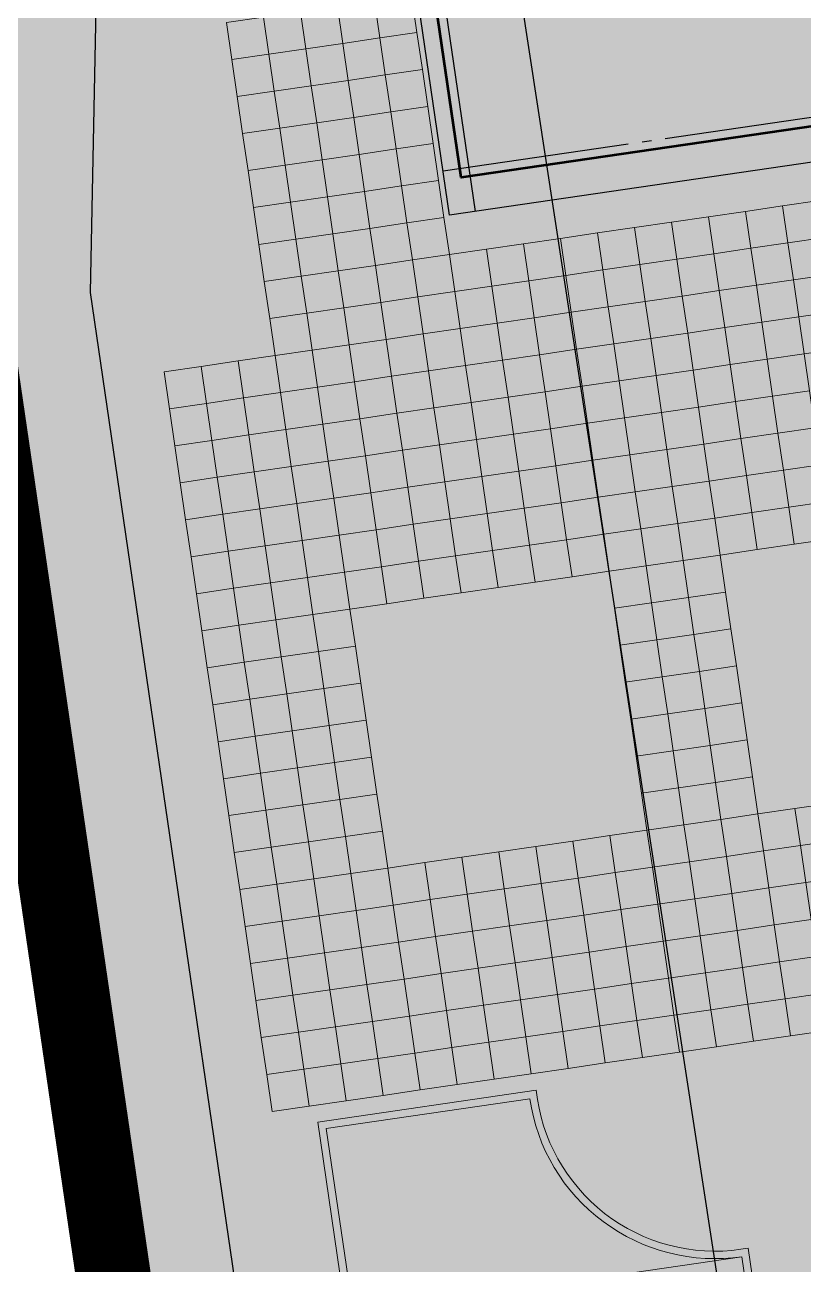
# Model space of a CAD drawing. Header units: metres. Extents: x 2 to 659295185, y -28 to 1124222152.
# Drawn here: x 658552.33 to 658573.16, y 1124480.39 to 1124513.57 of the extents above; entities that cross this region are included whole.
import ezdxf

# ---------------------------------------------------------------- set-up
doc = ezdxf.new("R2010")
doc.units = ezdxf.units.M
doc.header["$MEASUREMENT"] = 0
doc.linetypes.add('ACAD_ISO10W100', pattern=[18.5, 12, -3, 0.5, -3])
doc.linetypes.add('GOST2.303 5', pattern=[24, 20, -1.5, 1, -1.5])
for name, color, linetype, lineweight in [("a''brocal", 220, 'CONTINUOUS', 15), ('area verde', 76, 'CONTINUOUS', 13), ('ESCUELA', 7, 'CONTINUOUS', 15), ('estaciomamiento', 8, 'CONTINUOUS', 15), ('MANZANA URBA', 30, 'ACAD_ISO10W100', 80)]:
    doc.layers.add(name, color=color, linetype=linetype, lineweight=lineweight)
doc.layers.add('AREA ACERA', color=7, linetype='CONTINUOUS', lineweight=15, true_color=0xfbe193)
doc.layers.add('parcela escuela', color=7, linetype='CONTINUOUS', lineweight=9, true_color=0xfffbf0)
doc.layers.add('MANZANA', color=30, linetype='CONTINUOUS')
doc.linetypes.add('FENCELINE2', pattern='A,0.25,-0.1,[132,ltypeshp.shx,S=0.1,R=0,X=-0.1,Y=0],-0.1,1', length=1.45)

# ---------------------------------------------------------------- blocks, each defined once
blk = doc.blocks.new('Escuela')
at = {"layer": 'ESCUELA', "linetype": 'Continuous', "lineweight": 0}
blk.add_hatch(color=252, dxfattribs=at).paths.add_polyline_path([(259679, 202065), (259679, 211065), (256079, 211065), (256079, 213365), (219579, 213366), (219578, 191506), (230758, 191506), (230759, 194866), (256079, 194865), (256079, 202065)])
at = {"layer": 'ESCUELA', "color": 1, "lineweight": 25}
blk.add_line((219829, 214316), (219828, 189033), dxfattribs=at)
at = {"layer": 'ESCUELA', "color": 5, "lineweight": 30, "ltscale": 100}
blk.add_lwpolyline([(256529, 211515), (256529, 214315), (219129, 214316), (219128, 191506), (230758, 191506), (230759, 193916), (256529, 193915), (256529, 201615), (260129, 201615), (260129, 211515), (256529, 211515)], close=True, dxfattribs=at)
at = {"layer": 'ESCUELA', "color": 7, "lineweight": 70, "ltscale": 0.033333}
blk.add_lwpolyline([(259679, 202065), (259679, 211065), (256079, 211065), (256079, 213365), (219579, 213366), (219578, 191506), (230758, 191506), (230759, 194866), (256079, 194865), (256079, 202065), (259679, 202065)], close=True, dxfattribs=at)
at = {"layer": 'ESCUELA', "color": 1, "linetype": 'GOST2.303 5', "lineweight": 25, "ltscale": 250}
blk.add_lwpolyline([(219129, 213116), (256529, 213115), (259429, 213115), (262533, 213115)], dxfattribs=at)
blk = doc.blocks.new('ESTACIONAMIENTO')
at = {"layer": "a''brocal", "linetype": 'Continuous', "ltscale": 0.4, "flags": 128}
for points in [[(1887.099, 111.518), (1887.099, 104.818, -0.414214), (1884.299, 102.018), (1884.299, 102.018)], [(1887.299, 111.318), (1887.299, 104.818, -0.414214), (1884.299, 101.818), (1884.299, 101.818)]]:
    blk.add_lwpolyline(points, format="xyb", dxfattribs=at)
for points in [[(1893.003, 111.516), (1887.099, 111.517)], [(1892.799, 111.316), (1892.799, 111.316), (1887.299, 111.317)], [(1884.098, 96.118), (1897.999, 96.116), (1897.999, 106.516)], [(1897.799, 106.516), (1897.999, 106.516)], [(1884.098, 96.318), (1897.799, 96.316), (1897.799, 106.316)]]:
    blk.add_lwpolyline(points, dxfattribs=at)
at = {"layer": "a''brocal", "linetype": 'Continuous', "ltscale": 0.4}
for radius, start in [(4.8, 177.6117), (5, 179.9991)]:
    blk.add_arc((1897.799, 111.316), radius, start, 269.9991, dxfattribs=at)
at = {"layer": 'estaciomamiento', "ltscale": 0.2, "flags": 128}
for points in [[(1897.799, 106.316), (1897.799, 106.316), (1892.799, 106.316)], [(1897.799, 103.816), (1897.799, 103.816), (1892.799, 103.816)], [(1897.799, 101.316), (1897.799, 101.316), (1892.799, 101.316)], [(1897.799, 98.816), (1897.799, 98.816), (1892.799, 98.816)]]:
    blk.add_lwpolyline(points, dxfattribs=at)

msp = doc.modelspace()

# ---------------------------------------------------------------- hatches: boundary and pattern name
at = {"layer": 'AREA ACERA'}
h = msp.add_hatch(color=256, dxfattribs=at)
h.dxf.hatch_style = 1
edge = h.paths.add_edge_path()
edge.add_line((658559.65, 1124455.9139), (658562.3168, 1124437.674))
edge.add_line((658562.3168, 1124437.674), (658561.1295, 1124437.5004))
edge.add_line((658561.1295, 1124437.5004), (658561.5635, 1124434.532))
edge.add_line((658561.5635, 1124434.532), (658562.7507, 1124434.7055))
edge.add_line((658562.7507, 1124434.7055), (658567.8576, 1124399.7773))
edge.add_line((658567.8576, 1124399.7773), (658569.6385, 1124400.0377))
edge.add_line((658569.6385, 1124400.0377), (658561.3585, 1124456.6712))
edge.add_line((658561.3585, 1124456.6712), (658561.1606, 1124456.6423))
edge.add_arc((658561.5656, 1124453.8717), 2.8, 98.31808, 133.16799)
edge = h.paths.add_edge_path()
edge.add_line((658557.9101, 1124467.8139), (658558.651, 1124462.7458))
edge.add_arc((658559.9019, 1124465.2508), 2.8, 243.46515, 278.31808)
edge.add_line((658560.307, 1124462.4803), (658560.5049, 1124462.5092))
edge.add_line((658560.5049, 1124462.5092), (658559.6181, 1124468.5712))
edge.add_line((658559.6181, 1124468.5712), (658559.4197, 1124468.5422))
edge.add_arc((658559.826, 1124465.7715), 2.8004, 98.34305, 133.16976)
edge = h.paths.add_edge_path()
edge.add_line((658536.3313, 1124607.3073), (658551.1174, 1124609.4691))
edge.add_line((658551.1174, 1124609.4691), (658551.203, 1124609.0798))
edge.add_arc((658547.7786, 1124608.3269), 3.5062, -10.87165, 12.40028, ccw=False)
edge.add_line((658551.2219, 1124607.6656), (658539.532, 1124605.9564))
edge.add_line((658539.532, 1124605.9564), (658546.1885, 1124560.4282))
edge.add_line((658546.1885, 1124560.4282), (658549.3183, 1124552.8171))
edge.add_line((658549.3183, 1124552.8171), (658584.7438, 1124557.9966))
edge.add_line((658584.7438, 1124557.9966), (658587.0585, 1124542.1649))
edge.add_line((658587.0585, 1124542.1649), (658552.4266, 1124537.102))
edge.add_line((658552.4266, 1124537.102), (658554.4268, 1124523.4197))
edge.add_line((658554.4268, 1124523.4197), (658554.0868, 1124506.4069))
edge.add_line((658554.0868, 1124506.4069), (658558.765, 1124474.4093))
edge.add_line((658558.765, 1124474.4093), (658558.5671, 1124474.3804))
edge.add_arc((658558.162, 1124477.1509), 2.8, 243.46526, 278.31808, ccw=False)
edge.add_line((658556.9112, 1124474.6459), (658553.7523, 1124496.2513))
edge.add_line((658553.7523, 1124496.2513), (658552.5651, 1124496.0777))
edge.add_line((658552.5651, 1124496.0777), (658552.3047, 1124497.8587))
edge.add_line((658552.3047, 1124497.8587), (658553.492, 1124498.0323))
edge.add_line((658553.492, 1124498.0323), (658551.2283, 1124513.515))
edge.add_line((658551.2283, 1124513.515), (658551.4225, 1124523.2314))
edge.add_line((658551.4225, 1124523.2314), (658547.6608, 1124548.9598))
edge.add_line((658547.6608, 1124548.9598), (658545.1553, 1124555.0526))
edge.add_line((658545.1553, 1124555.0526), (658540.7595, 1124585.1184))
edge.add_line((658540.7595, 1124585.1184), (658539.5721, 1124584.9448))
edge.add_line((658539.5721, 1124584.9448), (658539.1381, 1124587.9133))
edge.add_line((658539.1381, 1124587.9133), (658540.3255, 1124588.0869))
edge.add_line((658540.3255, 1124588.0869), (658537.7502, 1124605.6957))
edge.add_line((658537.7502, 1124605.6957), (658536.5636, 1124605.5221))
edge.add_line((658536.5636, 1124605.5221), (658536.3607, 1124606.9097))
edge.add_arc((658539.1312, 1124607.3148), 2.8, 180.15361, 188.31804, ccw=False)
h.paths.add_polyline_path([(658552.8156, 1124547.2647), (658553.3942, 1124543.3067), (658557.3521, 1124543.8854), (658556.7735, 1124547.8433)], flags=16)
h.paths.add_polyline_path([(658560.7314, 1124548.422), (658561.3101, 1124544.4641), (658565.268, 1124545.0428), (658564.6893, 1124549.0007)], flags=16)
h.paths.add_polyline_path([(658568.6472, 1124549.5794), (658569.2259, 1124545.6214), (658573.1838, 1124546.2001), (658572.6052, 1124550.158)], flags=16)
h.paths.add_polyline_path([(658576.5631, 1124550.7367), (658577.1417, 1124546.7788), (658581.0997, 1124547.3575), (658580.521, 1124551.3154)], flags=16)
at = {"layer": 'area verde'}
h = msp.add_hatch(color=256, dxfattribs=at)
h.dxf.hatch_style = 1
h.paths.add_polyline_path([(658552.3047, 1124497.8587), (658553.492, 1124498.0323), (658551.2283, 1124513.515), (658551.0824, 1124506.2184)])
edge = h.paths.add_edge_path()
edge.add_line((658552.5651, 1124496.0778), (658553.7523, 1124496.2513))
edge.add_line((658553.7523, 1124496.2513), (658556.9112, 1124474.6459))
edge.add_arc((658558.162, 1124477.1509), 2.8, 188.31808, 243.46526, ccw=False)
edge.add_line((658555.3915, 1124476.7459), (658552.5651, 1124496.0778))
h.paths.add_polyline_path([(658539.5721, 1124584.9448), (658540.7595, 1124585.1184), (658545.1553, 1124555.0527), (658543.2735, 1124559.6289)])
h.paths.add_polyline_path([(658536.5636, 1124605.5221), (658539.1381, 1124587.9133), (658540.3255, 1124588.0869), (658537.751, 1124605.6958)])
edge = h.paths.add_edge_path()
edge.add_line((658557.9101, 1124467.8139), (658558.6512, 1124462.7457))
edge.add_arc((658559.9019, 1124465.2508), 2.8, 188.31808, 243.46819, ccw=False)
edge.add_line((658557.1314, 1124464.8457), (658557.0552, 1124465.3667))
edge.add_arc((658559.8258, 1124465.7718), 2.8, 133.17095, 188.31808, ccw=False)
edge = h.paths.add_edge_path()
edge.add_line((658559.6499, 1124455.9138), (658562.3168, 1124437.674))
edge.add_line((658562.3168, 1124437.674), (658561.1295, 1124437.5004))
edge.add_line((658561.1295, 1124437.5004), (658558.7951, 1124453.4666))
edge.add_arc((658561.5656, 1124453.8717), 2.8, 133.17103, 188.31808, ccw=False)
h.paths.add_polyline_path([(658562.7507, 1124434.7055), (658567.8574, 1124399.7773), (658566.6702, 1124399.6037), (658561.5635, 1124434.532)])
at = {"layer": 'parcela escuela'}
msp.add_hatch(color=256, dxfattribs=at).paths.add_polyline_path([(658552.4267, 1124537.1015), (658587.0585, 1124542.1649), (658585.9011, 1124550.0807), (658620.5431, 1124555.1456), (658609.4592, 1124472.7001), (658560.0707, 1124465.4792), (658554.0868, 1124506.4069), (658554.4268, 1124523.4197)])

# ---------------------------------------------------------------- linework, layer by layer
at = {"layer": "a''brocal", "elevation": 433.2399, "flags": 128}
for points in [[(658551.4298, 1124608.9108), (658551.4009, 1124609.1087, 0.4142133), (658547.9984, 1124611.6431), (658538.6972, 1124610.2833, 0.4142136), (658536.1628, 1124606.8808), (658536.1628, 1124606.8808), (658536.1628, 1124606.8808), (658536.1628, 1124606.8808), (658536.1628, 1124606.8808), (658536.1628, 1124606.8808), (658543.0791, 1124559.5756), (658547.4671, 1124548.905), (658551.2222, 1124523.2188), (658550.8821, 1124506.2059), (658555.1936, 1124476.7169, 0.4142136), (658558.5961, 1124474.1825), (658558.794, 1124474.2114)], [(658551.2319, 1124608.8818), (658551.203, 1124609.0798, 0.4142133), (658548.0274, 1124611.4453), (658538.7262, 1124610.0854, 0.4142136), (658536.3607, 1124606.9097), (658543.2735, 1124559.6289), (658547.6614, 1124548.9583), (658551.4225, 1124523.2314), (658551.0824, 1124506.2184), (658555.3915, 1124476.7459, 0.4142136), (658558.5671, 1124474.3804), (658558.765, 1124474.4093)]]:
    msp.add_lwpolyline(points, format="xyb", dxfattribs=at)
at = {"layer": 'ESCUELA', "color": 1, "linetype": 'FENCELINE2', "lineweight": 30, "ltscale": 1.8, "elevation": 433.2399}
msp.add_lwpolyline([(658552.4267, 1124537.1015), (658587.0585, 1124542.1649), (658585.9011, 1124550.0807), (658620.5431, 1124555.1456), (658609.4592, 1124472.7001), (658560.0707, 1124465.4792), (658554.0868, 1124506.4069), (658554.4268, 1124523.4197), (658552.4267, 1124537.1015)], dxfattribs=at)
at = {"layer": 'ESCUELA', "color": 248, "linetype": 'Continuous', "ltscale": 0.4, "elevation": 433.2399, "flags": 128}
for points in [[(658562.8144, 1124513.358), (658562.67, 1124514.3475), (658561.6804, 1124514.203), (658561.8249, 1124513.2135)], [(658560.8354, 1124513.069), (658560.6909, 1124514.0586), (658559.7014, 1124513.9141), (658559.8459, 1124512.9246)], [(658561.8249, 1124513.2135), (658561.6804, 1124514.203), (658560.6909, 1124514.0586), (658560.8354, 1124513.069)], [(658558.8564, 1124512.7801), (658558.7119, 1124513.7696), (658557.7224, 1124513.6251), (658557.8669, 1124512.6356)], [(658559.8459, 1124512.9246), (658559.7014, 1124513.9141), (658558.7119, 1124513.7696), (658558.8564, 1124512.7801)], [(658562.9589, 1124512.3685), (658562.8144, 1124513.358), (658561.8249, 1124513.2135), (658561.9694, 1124512.224)], [(658560.9799, 1124512.0795), (658560.8354, 1124513.069), (658559.8459, 1124512.9246), (658559.9904, 1124511.9351)], [(658561.9694, 1124512.224), (658561.8249, 1124513.2135), (658560.8354, 1124513.069), (658560.9799, 1124512.0795)], [(658559.0009, 1124511.7906), (658558.8564, 1124512.7801), (658557.8669, 1124512.6356), (658558.0114, 1124511.6461)], [(658559.9904, 1124511.9351), (658559.8459, 1124512.9246), (658558.8564, 1124512.7801), (658559.0009, 1124511.7906)], [(658563.1034, 1124511.379), (658562.9589, 1124512.3685), (658561.9694, 1124512.224), (658562.1139, 1124511.2345)], [(658561.1244, 1124511.09), (658560.9799, 1124512.0795), (658559.9904, 1124511.9351), (658560.1349, 1124510.9455)], [(658562.1139, 1124511.2345), (658561.9694, 1124512.224), (658560.9799, 1124512.0795), (658561.1244, 1124511.09)], [(658559.1454, 1124510.8011), (658559.0009, 1124511.7906), (658558.0114, 1124511.6461), (658558.1559, 1124510.6566)], [(658560.1349, 1124510.9455), (658559.9904, 1124511.9351), (658559.0009, 1124511.7906), (658559.1454, 1124510.8011)], [(658563.2479, 1124510.3895), (658563.1034, 1124511.379), (658562.1139, 1124511.2345), (658562.2584, 1124510.245)], [(658561.2689, 1124510.1005), (658561.1244, 1124511.09), (658560.1349, 1124510.9455), (658560.2794, 1124509.956)], [(658562.2584, 1124510.245), (658562.1139, 1124511.2345), (658561.1244, 1124511.09), (658561.2689, 1124510.1005)], [(658559.2899, 1124509.8116), (658559.1454, 1124510.8011), (658558.1559, 1124510.6566), (658558.3004, 1124509.6671)], [(658560.2794, 1124509.956), (658560.1349, 1124510.9455), (658559.1454, 1124510.8011), (658559.2899, 1124509.8116)], [(658563.3924, 1124509.4), (658563.2479, 1124510.3895), (658562.2584, 1124510.245), (658562.4029, 1124509.2555)], [(658561.4134, 1124509.111), (658561.2689, 1124510.1005), (658560.2794, 1124509.956), (658560.4239, 1124508.9665)], [(658562.4029, 1124509.2555), (658562.2584, 1124510.245), (658561.2689, 1124510.1005), (658561.4134, 1124509.111)], [(658559.4344, 1124508.822), (658559.2899, 1124509.8116), (658558.3004, 1124509.6671), (658558.4448, 1124508.6776)], [(658560.4239, 1124508.9665), (658560.2794, 1124509.956), (658559.2899, 1124509.8116), (658559.4344, 1124508.822)], [(658563.5369, 1124508.4105), (658563.3924, 1124509.4), (658562.4029, 1124509.2555), (658562.5474, 1124508.266)], [(658561.5579, 1124508.1215), (658561.4134, 1124509.111), (658560.4239, 1124508.9665), (658560.5683, 1124507.977)], [(658562.5474, 1124508.266), (658562.4029, 1124509.2555), (658561.4134, 1124509.111), (658561.5579, 1124508.1215)], [(658559.5788, 1124507.8325), (658559.4344, 1124508.822), (658558.4448, 1124508.6776), (658558.5893, 1124507.6881)], [(658560.5683, 1124507.977), (658560.4239, 1124508.9665), (658559.4344, 1124508.822), (658559.5788, 1124507.8325)], [(658572.7314, 1124507.7318), (658572.5869, 1124508.7213), (658571.5974, 1124508.5769), (658571.7419, 1124507.5873)], [(658573.7209, 1124507.8763), (658573.5764, 1124508.8658), (658572.5869, 1124508.7213), (658572.7314, 1124507.7318)], [(658563.6814, 1124507.421), (658563.5369, 1124508.4105), (658562.5474, 1124508.266), (658562.6918, 1124507.2765)], [(658570.7524, 1124507.4429), (658570.6079, 1124508.4324), (658569.6184, 1124508.2879), (658569.7629, 1124507.2984)], [(658571.7419, 1124507.5873), (658571.5974, 1124508.5769), (658570.6079, 1124508.4324), (658570.7524, 1124507.4429)], [(658561.7023, 1124507.132), (658561.5579, 1124508.1215), (658560.5683, 1124507.977), (658560.7128, 1124506.9875)], [(658562.6918, 1124507.2765), (658562.5474, 1124508.266), (658561.5579, 1124508.1215), (658561.7023, 1124507.132)], [(658568.7734, 1124507.1539), (658568.6289, 1124508.1434), (658567.6394, 1124507.9989), (658567.7839, 1124507.0094)], [(658569.7629, 1124507.2984), (658569.6184, 1124508.2879), (658568.6289, 1124508.1434), (658568.7734, 1124507.1539)], [(658559.7233, 1124506.843), (658559.5788, 1124507.8325), (658558.5893, 1124507.6881), (658558.7338, 1124506.6985)], [(658560.7128, 1124506.9875), (658560.5683, 1124507.977), (658559.5788, 1124507.8325), (658559.7233, 1124506.843)], [(658565.8049, 1124506.7204), (658565.6604, 1124507.7099), (658564.6709, 1124507.5655), (658564.8153, 1124506.576)], [(658566.7944, 1124506.8649), (658566.6499, 1124507.8544), (658565.6604, 1124507.7099), (658565.8049, 1124506.7204)], [(658567.7839, 1124507.0094), (658567.6394, 1124507.9989), (658566.6499, 1124507.8544), (658566.7944, 1124506.8649)], [(658572.8756, 1124506.744), (658572.7312, 1124507.7335), (658571.7417, 1124507.589), (658571.8861, 1124506.5995)], [(658573.8652, 1124506.8885), (658573.7207, 1124507.878), (658572.7312, 1124507.7335), (658572.8756, 1124506.744)], [(658563.8258, 1124506.4315), (658563.6814, 1124507.421), (658562.6918, 1124507.2765), (658562.8363, 1124506.287)], [(658564.8153, 1124506.576), (658564.6709, 1124507.5655), (658563.6814, 1124507.421), (658563.8258, 1124506.4315)], [(658570.8966, 1124506.455), (658570.7521, 1124507.4445), (658569.7626, 1124507.3), (658569.9071, 1124506.3105)], [(658571.8861, 1124506.5995), (658571.7417, 1124507.589), (658570.7521, 1124507.4445), (658570.8966, 1124506.455)], [(658561.8468, 1124506.1425), (658561.7023, 1124507.132), (658560.7128, 1124506.9875), (658560.8573, 1124505.998)], [(658562.8363, 1124506.287), (658562.6918, 1124507.2765), (658561.7023, 1124507.132), (658561.8468, 1124506.1425)], [(658568.9176, 1124506.166), (658568.7731, 1124507.1555), (658567.7836, 1124507.0111), (658567.9281, 1124506.0215)], [(658569.9071, 1124506.3105), (658569.7626, 1124507.3), (658568.7731, 1124507.1555), (658568.9176, 1124506.166)], [(658559.8678, 1124505.8535), (658559.7233, 1124506.843), (658558.7338, 1124506.6985), (658558.8783, 1124505.709)], [(658560.8573, 1124505.998), (658560.7128, 1124506.9875), (658559.7233, 1124506.843), (658559.8678, 1124505.8535)], [(658565.9493, 1124505.7309), (658565.8049, 1124506.7204), (658564.8153, 1124506.576), (658564.9598, 1124505.5864)], [(658566.9388, 1124505.8754), (658566.7944, 1124506.8649), (658565.8049, 1124506.7204), (658565.9493, 1124505.7309)], [(658567.9284, 1124506.0199), (658567.7839, 1124507.0094), (658566.7944, 1124506.8649), (658566.9388, 1124505.8754)], [(658573.0201, 1124505.7545), (658572.8756, 1124506.744), (658571.8861, 1124506.5995), (658572.0306, 1124505.61)], [(658574.0096, 1124505.899), (658573.8652, 1124506.8885), (658572.8756, 1124506.744), (658573.0201, 1124505.7545)], [(658563.9703, 1124505.442), (658563.8258, 1124506.4315), (658562.8363, 1124506.287), (658562.9808, 1124505.2975)], [(658564.9598, 1124505.5864), (658564.8153, 1124506.576), (658563.8258, 1124506.4315), (658563.9703, 1124505.442)], [(658571.0411, 1124505.4655), (658570.8966, 1124506.455), (658569.9071, 1124506.3105), (658570.0516, 1124505.321)], [(658572.0306, 1124505.61), (658571.8861, 1124506.5995), (658570.8966, 1124506.455), (658571.0411, 1124505.4655)], [(658561.9913, 1124505.153), (658561.8468, 1124506.1425), (658560.8573, 1124505.998), (658561.0018, 1124505.0085)], [(658562.9808, 1124505.2975), (658562.8363, 1124506.287), (658561.8468, 1124506.1425), (658561.9913, 1124505.153)], [(658569.0621, 1124505.1765), (658568.9176, 1124506.166), (658567.9281, 1124506.0215), (658568.0726, 1124505.032)], [(658570.0516, 1124505.321), (658569.9071, 1124506.3105), (658568.9176, 1124506.166), (658569.0621, 1124505.1765)], [(658560.0123, 1124504.864), (658559.8678, 1124505.8535), (658558.8783, 1124505.709), (658559.0228, 1124504.7195)], [(658561.0018, 1124505.0085), (658560.8573, 1124505.998), (658559.8678, 1124505.8535), (658560.0123, 1124504.864)], [(658566.0938, 1124504.7414), (658565.9493, 1124505.7309), (658564.9598, 1124505.5864), (658565.1043, 1124504.5969)], [(658567.0833, 1124504.8859), (658566.9388, 1124505.8754), (658565.9493, 1124505.7309), (658566.0938, 1124504.7414)], [(658568.0728, 1124505.0304), (658567.9284, 1124506.0199), (658566.9388, 1124505.8754), (658567.0833, 1124504.8859)], [(658573.1646, 1124504.765), (658573.0201, 1124505.7545), (658572.0306, 1124505.61), (658572.1751, 1124504.6205)], [(658574.1541, 1124504.9094), (658574.0096, 1124505.899), (658573.0201, 1124505.7545), (658573.1646, 1124504.765)], [(658564.1148, 1124504.4525), (658563.9703, 1124505.442), (658562.9808, 1124505.2975), (658563.1253, 1124504.308)], [(658565.1043, 1124504.5969), (658564.9598, 1124505.5864), (658563.9703, 1124505.442), (658564.1148, 1124504.4525)], [(658571.1856, 1124504.476), (658571.0411, 1124505.4655), (658570.0516, 1124505.321), (658570.1961, 1124504.3315)], [(658572.1751, 1124504.6205), (658572.0306, 1124505.61), (658571.0411, 1124505.4655), (658571.1856, 1124504.476)], [(658562.1358, 1124504.1635), (658561.9913, 1124505.153), (658561.0018, 1124505.0085), (658561.1463, 1124504.019)], [(658563.1253, 1124504.308), (658562.9808, 1124505.2975), (658561.9913, 1124505.153), (658562.1358, 1124504.1635)], [(658569.2066, 1124504.187), (658569.0621, 1124505.1765), (658568.0726, 1124505.032), (658568.2171, 1124504.0425)], [(658570.1961, 1124504.3315), (658570.0516, 1124505.321), (658569.0621, 1124505.1765), (658569.2066, 1124504.187)], [(658559.1673, 1124503.73), (658559.0228, 1124504.7195), (658558.0333, 1124504.575), (658558.1778, 1124503.5855)], [(658560.1568, 1124503.8745), (658560.0123, 1124504.864), (658559.0228, 1124504.7195), (658559.1673, 1124503.73)], [(658561.1463, 1124504.019), (658561.0018, 1124505.0085), (658560.0123, 1124504.864), (658560.1568, 1124503.8745)], [(658566.2383, 1124503.7519), (658566.0938, 1124504.7414), (658565.1043, 1124504.5969), (658565.2488, 1124503.6074)], [(658567.2278, 1124503.8964), (658567.0833, 1124504.8859), (658566.0938, 1124504.7414), (658566.2383, 1124503.7519)], [(658568.2173, 1124504.0409), (658568.0728, 1124505.0304), (658567.0833, 1124504.8859), (658567.2278, 1124503.8964)], [(658573.3091, 1124503.7755), (658573.1646, 1124504.765), (658572.1751, 1124504.6205), (658572.3196, 1124503.631)], [(658557.1883, 1124503.4411), (658557.0438, 1124504.4306), (658556.0543, 1124504.2861), (658556.1988, 1124503.2966)], [(658558.1778, 1124503.5855), (658558.0333, 1124504.575), (658557.0438, 1124504.4306), (658557.1883, 1124503.4411)], [(658564.2593, 1124503.4629), (658564.1148, 1124504.4525), (658563.1253, 1124504.308), (658563.2698, 1124503.3185)], [(658565.2488, 1124503.6074), (658565.1043, 1124504.5969), (658564.1148, 1124504.4525), (658564.2593, 1124503.4629)], [(658571.3301, 1124503.4865), (658571.1856, 1124504.476), (658570.1961, 1124504.3315), (658570.3406, 1124503.342)], [(658572.3196, 1124503.631), (658572.1751, 1124504.6205), (658571.1856, 1124504.476), (658571.3301, 1124503.4865)], [(658562.2803, 1124503.174), (658562.1358, 1124504.1635), (658561.1463, 1124504.019), (658561.2908, 1124503.0295)], [(658563.2698, 1124503.3185), (658563.1253, 1124504.308), (658562.1358, 1124504.1635), (658562.2803, 1124503.174)], [(658569.3511, 1124503.1975), (658569.2066, 1124504.187), (658568.2171, 1124504.0425), (658568.3616, 1124503.053)], [(658570.3406, 1124503.342), (658570.1961, 1124504.3315), (658569.2066, 1124504.187), (658569.3511, 1124503.1975)], [(658559.3118, 1124502.7405), (658559.1673, 1124503.73), (658558.1778, 1124503.5855), (658558.3223, 1124502.596)], [(658560.3013, 1124502.885), (658560.1568, 1124503.8745), (658559.1673, 1124503.73), (658559.3118, 1124502.7405)], [(658561.2908, 1124503.0295), (658561.1463, 1124504.019), (658560.1568, 1124503.8745), (658560.3013, 1124502.885)], [(658566.3828, 1124502.7624), (658566.2383, 1124503.7519), (658565.2488, 1124503.6074), (658565.3933, 1124502.6179)], [(658567.3723, 1124502.9069), (658567.2278, 1124503.8964), (658566.2383, 1124503.7519), (658566.3828, 1124502.7624)], [(658568.3618, 1124503.0514), (658568.2173, 1124504.0409), (658567.2278, 1124503.8964), (658567.3723, 1124502.9069)], [(658573.4536, 1124502.7859), (658573.3091, 1124503.7755), (658572.3196, 1124503.631), (658572.4641, 1124502.6415)], [(658557.3327, 1124502.4515), (658557.1883, 1124503.4411), (658556.1988, 1124503.2966), (658556.3432, 1124502.3071)], [(658558.3223, 1124502.596), (658558.1778, 1124503.5855), (658557.1883, 1124503.4411), (658557.3327, 1124502.4515)], [(658564.4038, 1124502.4734), (658564.2593, 1124503.4629), (658563.2698, 1124503.3185), (658563.4143, 1124502.329)], [(658565.3933, 1124502.6179), (658565.2488, 1124503.6074), (658564.2593, 1124503.4629), (658564.4038, 1124502.4734)], [(658571.4746, 1124502.497), (658571.3301, 1124503.4865), (658570.3406, 1124503.342), (658570.4851, 1124502.3525)], [(658572.4641, 1124502.6415), (658572.3196, 1124503.631), (658571.3301, 1124503.4865), (658571.4746, 1124502.497)], [(658562.4248, 1124502.1845), (658562.2803, 1124503.174), (658561.2908, 1124503.0295), (658561.4353, 1124502.04)], [(658563.4143, 1124502.329), (658563.2698, 1124503.3185), (658562.2803, 1124503.174), (658562.4248, 1124502.1845)], [(658569.4956, 1124502.208), (658569.3511, 1124503.1975), (658568.3616, 1124503.053), (658568.5061, 1124502.0635)], [(658570.4851, 1124502.3525), (658570.3406, 1124503.342), (658569.3511, 1124503.1975), (658569.4956, 1124502.208)], [(658559.4562, 1124501.751), (658559.3118, 1124502.7405), (658558.3223, 1124502.596), (658558.4667, 1124501.6065)], [(658560.4458, 1124501.8955), (658560.3013, 1124502.885), (658559.3118, 1124502.7405), (658559.4562, 1124501.751)], [(658561.4353, 1124502.04), (658561.2908, 1124503.0295), (658560.3013, 1124502.885), (658560.4458, 1124501.8955)], [(658566.5273, 1124501.7729), (658566.3828, 1124502.7624), (658565.3933, 1124502.6179), (658565.5378, 1124501.6284)], [(658567.5168, 1124501.9174), (658567.3723, 1124502.9069), (658566.3828, 1124502.7624), (658566.5273, 1124501.7729)], [(658568.5063, 1124502.0619), (658568.3618, 1124503.0514), (658567.3723, 1124502.9069), (658567.5168, 1124501.9174)], [(658573.5981, 1124501.7964), (658573.4536, 1124502.7859), (658572.4641, 1124502.6415), (658572.6086, 1124501.652)], [(658557.4772, 1124501.462), (658557.3327, 1124502.4515), (658556.3432, 1124502.3071), (658556.4877, 1124501.3176)], [(658558.4667, 1124501.6065), (658558.3223, 1124502.596), (658557.3327, 1124502.4515), (658557.4772, 1124501.462)], [(658564.5483, 1124501.4839), (658564.4038, 1124502.4734), (658563.4143, 1124502.329), (658563.5588, 1124501.3394)], [(658565.5378, 1124501.6284), (658565.3933, 1124502.6179), (658564.4038, 1124502.4734), (658564.5483, 1124501.4839)], [(658571.6191, 1124501.5075), (658571.4746, 1124502.497), (658570.4851, 1124502.3525), (658570.6296, 1124501.363)], [(658572.6086, 1124501.652), (658572.4641, 1124502.6415), (658571.4746, 1124502.497), (658571.6191, 1124501.5075)], [(658562.5693, 1124501.195), (658562.4248, 1124502.1845), (658561.4353, 1124502.04), (658561.5797, 1124501.0505)], [(658563.5588, 1124501.3394), (658563.4143, 1124502.329), (658562.4248, 1124502.1845), (658562.5693, 1124501.195)], [(658568.6508, 1124501.0724), (658568.5063, 1124502.0619), (658567.5168, 1124501.9174), (658567.6613, 1124500.9279)], [(658569.64, 1124501.2185), (658569.4956, 1124502.208), (658568.5061, 1124502.0635), (658568.6505, 1124501.074)], [(658570.6296, 1124501.363), (658570.4851, 1124502.3525), (658569.4956, 1124502.208), (658569.64, 1124501.2185)], [(658559.6007, 1124500.7615), (658559.4562, 1124501.751), (658558.4667, 1124501.6065), (658558.6112, 1124500.617)], [(658560.5902, 1124500.906), (658560.4458, 1124501.8955), (658559.4562, 1124501.751), (658559.6007, 1124500.7615)], [(658561.5797, 1124501.0505), (658561.4353, 1124502.04), (658560.4458, 1124501.8955), (658560.5902, 1124500.906)], [(658566.6718, 1124500.7834), (658566.5273, 1124501.7729), (658565.5378, 1124501.6284), (658565.6823, 1124500.6389)], [(658567.6613, 1124500.9279), (658567.5168, 1124501.9174), (658566.5273, 1124501.7729), (658566.6718, 1124500.7834)], [(658573.7426, 1124500.8069), (658573.5981, 1124501.7964), (658572.6086, 1124501.652), (658572.7531, 1124500.6624)], [(658557.6217, 1124500.4725), (658557.4772, 1124501.462), (658556.4877, 1124501.3176), (658556.6322, 1124500.328)], [(658558.6112, 1124500.617), (658558.4667, 1124501.6065), (658557.4772, 1124501.462), (658557.6217, 1124500.4725)], [(658564.6928, 1124500.4944), (658564.5483, 1124501.4839), (658563.5588, 1124501.3394), (658563.7032, 1124500.3499)], [(658565.6823, 1124500.6389), (658565.5378, 1124501.6284), (658564.5483, 1124501.4839), (658564.6928, 1124500.4944)], [(658571.7635, 1124500.518), (658571.6191, 1124501.5075), (658570.6296, 1124501.363), (658570.774, 1124500.3735)], [(658572.7531, 1124500.6624), (658572.6086, 1124501.652), (658571.6191, 1124501.5075), (658571.7635, 1124500.518)], [(658562.7137, 1124500.2055), (658562.5693, 1124501.195), (658561.5797, 1124501.0505), (658561.7242, 1124500.061)], [(658563.7032, 1124500.3499), (658563.5588, 1124501.3394), (658562.5693, 1124501.195), (658562.7137, 1124500.2055)], [(658568.7953, 1124500.0829), (658568.6508, 1124501.0724), (658567.6613, 1124500.9279), (658567.8058, 1124499.9384)], [(658569.7845, 1124500.229), (658569.64, 1124501.2185), (658568.6505, 1124501.074), (658568.795, 1124500.0845)], [(658570.774, 1124500.3735), (658570.6296, 1124501.363), (658569.64, 1124501.2185), (658569.7845, 1124500.229)], [(658559.7452, 1124499.772), (658559.6007, 1124500.7615), (658558.6112, 1124500.617), (658558.7557, 1124499.6275)], [(658560.7347, 1124499.9165), (658560.5902, 1124500.906), (658559.6007, 1124500.7615), (658559.7452, 1124499.772)], [(658561.7242, 1124500.061), (658561.5797, 1124501.0505), (658560.5902, 1124500.906), (658560.7347, 1124499.9165)], [(658566.8162, 1124499.7939), (658566.6718, 1124500.7834), (658565.6823, 1124500.6389), (658565.8267, 1124499.6494)], [(658567.8058, 1124499.9384), (658567.6613, 1124500.9279), (658566.6718, 1124500.7834), (658566.8162, 1124499.7939)], [(658573.887, 1124499.8174), (658573.7426, 1124500.8069), (658572.7531, 1124500.6624), (658572.8975, 1124499.6729)], [(658557.7662, 1124499.483), (658557.6217, 1124500.4725), (658556.6322, 1124500.328), (658556.7767, 1124499.3385)], [(658558.7557, 1124499.6275), (658558.6112, 1124500.617), (658557.6217, 1124500.4725), (658557.7662, 1124499.483)], [(658564.8372, 1124499.5049), (658564.6928, 1124500.4944), (658563.7032, 1124500.3499), (658563.8477, 1124499.3604)], [(658565.8267, 1124499.6494), (658565.6823, 1124500.6389), (658564.6928, 1124500.4944), (658564.8372, 1124499.5049)], [(658571.908, 1124499.5285), (658571.7635, 1124500.518), (658570.774, 1124500.3735), (658570.9185, 1124499.384)], [(658572.8975, 1124499.6729), (658572.7531, 1124500.6624), (658571.7635, 1124500.518), (658571.908, 1124499.5285)], [(658562.8582, 1124499.2159), (658562.7137, 1124500.2055), (658561.7242, 1124500.061), (658561.8687, 1124499.0715)], [(658563.8477, 1124499.3604), (658563.7032, 1124500.3499), (658562.7137, 1124500.2055), (658562.8582, 1124499.2159)], [(658568.9397, 1124499.0934), (658568.7953, 1124500.0829), (658567.8058, 1124499.9384), (658567.9502, 1124498.9489)], [(658569.929, 1124499.2395), (658569.7845, 1124500.229), (658568.795, 1124500.0845), (658568.9395, 1124499.095)], [(658570.9185, 1124499.384), (658570.774, 1124500.3735), (658569.7845, 1124500.229), (658569.929, 1124499.2395)], [(658559.8897, 1124498.7825), (658559.7452, 1124499.772), (658558.7557, 1124499.6275), (658558.9002, 1124498.638)], [(658560.8792, 1124498.927), (658560.7347, 1124499.9165), (658559.7452, 1124499.772), (658559.8897, 1124498.7825)], [(658561.8687, 1124499.0715), (658561.7242, 1124500.061), (658560.7347, 1124499.9165), (658560.8792, 1124498.927)], [(658566.9607, 1124498.8044), (658566.8162, 1124499.7939), (658565.8267, 1124499.6494), (658565.9712, 1124498.6599)], [(658567.9502, 1124498.9489), (658567.8058, 1124499.9384), (658566.8162, 1124499.7939), (658566.9607, 1124498.8044)], [(658557.9107, 1124498.4935), (658557.7662, 1124499.483), (658556.7767, 1124499.3385), (658556.9212, 1124498.349)], [(658558.9002, 1124498.638), (658558.7557, 1124499.6275), (658557.7662, 1124499.483), (658557.9107, 1124498.4935)], [(658564.9817, 1124498.5154), (658564.8372, 1124499.5049), (658563.8477, 1124499.3604), (658563.9922, 1124498.3709)], [(658565.9712, 1124498.6599), (658565.8267, 1124499.6494), (658564.8372, 1124499.5049), (658564.9817, 1124498.5154)], [(658563.0027, 1124498.2264), (658562.8582, 1124499.2159), (658561.8687, 1124499.0715), (658562.0132, 1124498.082)], [(658563.9922, 1124498.3709), (658563.8477, 1124499.3604), (658562.8582, 1124499.2159), (658563.0027, 1124498.2264)], [(658569.0842, 1124498.1038), (658568.9397, 1124499.0934), (658567.9502, 1124498.9489), (658568.0947, 1124497.9594)], [(658570.0735, 1124498.25), (658569.929, 1124499.2395), (658568.9395, 1124499.095), (658569.084, 1124498.1055)], [(658571.063, 1124498.3945), (658570.9185, 1124499.384), (658569.929, 1124499.2395), (658570.0735, 1124498.25)], [(658560.0342, 1124497.793), (658559.8897, 1124498.7825), (658558.9002, 1124498.638), (658559.0447, 1124497.6485)], [(658561.0237, 1124497.9375), (658560.8792, 1124498.927), (658559.8897, 1124498.7825), (658560.0342, 1124497.793)], [(658562.0132, 1124498.082), (658561.8687, 1124499.0715), (658560.8792, 1124498.927), (658561.0237, 1124497.9375)], [(658558.0552, 1124497.504), (658557.9107, 1124498.4935), (658556.9212, 1124498.349), (658557.0657, 1124497.3595)], [(658559.0447, 1124497.6485), (658558.9002, 1124498.638), (658557.9107, 1124498.4935), (658558.0552, 1124497.504)], [(658569.2287, 1124497.1143), (658569.0842, 1124498.1038), (658568.0947, 1124497.9594), (658568.2392, 1124496.9699)], [(658570.218, 1124497.2605), (658570.0735, 1124498.25), (658569.084, 1124498.1055), (658569.2285, 1124497.116)], [(658571.2075, 1124497.405), (658571.063, 1124498.3945), (658570.0735, 1124498.25), (658570.218, 1124497.2605)], [(658560.1787, 1124496.8035), (658560.0342, 1124497.793), (658559.0447, 1124497.6485), (658559.1892, 1124496.659)], [(658561.1682, 1124496.948), (658561.0237, 1124497.9375), (658560.0342, 1124497.793), (658560.1787, 1124496.8035)], [(658558.1997, 1124496.5145), (658558.0552, 1124497.504), (658557.0657, 1124497.3595), (658557.2102, 1124496.37)], [(658559.1892, 1124496.659), (658559.0447, 1124497.6485), (658558.0552, 1124497.504), (658558.1997, 1124496.5145)], [(658569.3732, 1124496.1248), (658569.2287, 1124497.1143), (658568.2392, 1124496.9699), (658568.3837, 1124495.9803)], [(658570.3625, 1124496.271), (658570.218, 1124497.2605), (658569.2285, 1124497.116), (658569.373, 1124496.1265)], [(658571.352, 1124496.4155), (658571.2075, 1124497.405), (658570.218, 1124497.2605), (658570.3625, 1124496.271)], [(658560.3232, 1124495.814), (658560.1787, 1124496.8035), (658559.1892, 1124496.659), (658559.3337, 1124495.6695)], [(658561.3127, 1124495.9585), (658561.1682, 1124496.948), (658560.1787, 1124496.8035), (658560.3232, 1124495.814)], [(658558.3441, 1124495.525), (658558.1997, 1124496.5145), (658557.2102, 1124496.37), (658557.3546, 1124495.3805)], [(658559.3337, 1124495.6695), (658559.1892, 1124496.659), (658558.1997, 1124496.5145), (658558.3441, 1124495.525)], [(658569.5177, 1124495.1353), (658569.3732, 1124496.1248), (658568.3837, 1124495.9803), (658568.5282, 1124494.9908)], [(658570.507, 1124495.2815), (658570.3625, 1124496.271), (658569.373, 1124496.1265), (658569.5174, 1124495.137)], [(658571.4965, 1124495.4259), (658571.352, 1124496.4155), (658570.3625, 1124496.271), (658570.507, 1124495.2815)], [(658560.4676, 1124494.8245), (658560.3232, 1124495.814), (658559.3337, 1124495.6695), (658559.4781, 1124494.68)], [(658561.4571, 1124494.9689), (658561.3127, 1124495.9585), (658560.3232, 1124495.814), (658560.4676, 1124494.8245)], [(658558.4886, 1124494.5355), (658558.3441, 1124495.525), (658557.3546, 1124495.3805), (658557.4991, 1124494.391)], [(658559.4781, 1124494.68), (658559.3337, 1124495.6695), (658558.3441, 1124495.525), (658558.4886, 1124494.5355)], [(658571.6409, 1124494.4364), (658571.4965, 1124495.4259), (658570.507, 1124495.2815), (658570.6514, 1124494.292)], [(658569.6622, 1124494.1458), (658569.5177, 1124495.1353), (658568.5282, 1124494.9908), (658568.6727, 1124494.0013)], [(658570.6514, 1124494.292), (658570.507, 1124495.2815), (658569.5174, 1124495.137), (658569.6619, 1124494.1475)], [(658560.6121, 1124493.835), (658560.4676, 1124494.8245), (658559.4781, 1124494.68), (658559.6226, 1124493.6905)], [(658561.6016, 1124493.9794), (658561.4571, 1124494.9689), (658560.4676, 1124494.8245), (658560.6121, 1124493.835)], [(658558.6331, 1124493.546), (658558.4886, 1124494.5355), (658557.4991, 1124494.391), (658557.6436, 1124493.4015)], [(658559.6226, 1124493.6905), (658559.4781, 1124494.68), (658558.4886, 1124494.5355), (658558.6331, 1124493.546)], [(658571.7854, 1124493.4469), (658571.6409, 1124494.4364), (658570.6514, 1124494.292), (658570.7959, 1124493.3024)], [(658569.8067, 1124493.1563), (658569.6622, 1124494.1458), (658568.6727, 1124494.0013), (658568.8172, 1124493.0118)], [(658570.7959, 1124493.3024), (658570.6514, 1124494.292), (658569.6619, 1124494.1475), (658569.8064, 1124493.158)], [(658560.7566, 1124492.8454), (658560.6121, 1124493.835), (658559.6226, 1124493.6905), (658559.7671, 1124492.701)], [(658561.7461, 1124492.9899), (658561.6016, 1124493.9794), (658560.6121, 1124493.835), (658560.7566, 1124492.8454)], [(658558.7776, 1124492.5565), (658558.6331, 1124493.546), (658557.6436, 1124493.4015), (658557.7881, 1124492.412)], [(658559.7671, 1124492.701), (658559.6226, 1124493.6905), (658558.6331, 1124493.546), (658558.7776, 1124492.5565)], [(658571.9299, 1124492.4574), (658571.7854, 1124493.4469), (658570.7959, 1124493.3024), (658570.9404, 1124492.3129)], [(658569.9511, 1124492.1668), (658569.8067, 1124493.1563), (658568.8172, 1124493.0118), (658568.9616, 1124492.0223)], [(658570.9404, 1124492.3129), (658570.7959, 1124493.3024), (658569.8064, 1124493.158), (658569.9509, 1124492.1685)], [(658560.9011, 1124491.8559), (658560.7566, 1124492.8454), (658559.7671, 1124492.701), (658559.9116, 1124491.7115)], [(658561.8906, 1124492.0004), (658561.7461, 1124492.9899), (658560.7566, 1124492.8454), (658560.9011, 1124491.8559)], [(658558.9221, 1124491.567), (658558.7776, 1124492.5565), (658557.7881, 1124492.412), (658557.9326, 1124491.4225)], [(658559.9116, 1124491.7115), (658559.7671, 1124492.701), (658558.7776, 1124492.5565), (658558.9221, 1124491.567)], [(658572.0744, 1124491.4679), (658571.9299, 1124492.4574), (658570.9404, 1124492.3129), (658571.0849, 1124491.3234)], [(658573.0639, 1124491.6124), (658572.9194, 1124492.6019), (658571.9299, 1124492.4574), (658572.0744, 1124491.4679)], [(658574.0534, 1124491.7569), (658573.9089, 1124492.7464), (658572.9194, 1124492.6019), (658573.0639, 1124491.6124)], [(658570.0956, 1124491.1773), (658569.9511, 1124492.1668), (658568.9616, 1124492.0223), (658569.1061, 1124491.0328)], [(658571.0849, 1124491.3234), (658570.9404, 1124492.3129), (658569.9509, 1124492.1685), (658570.0954, 1124491.1789)], [(658561.0456, 1124490.8664), (658560.9011, 1124491.8559), (658559.9116, 1124491.7115), (658560.0561, 1124490.7219)], [(658562.0351, 1124491.0109), (658561.8906, 1124492.0004), (658560.9011, 1124491.8559), (658561.0456, 1124490.8664)], [(658568.1166, 1124490.8883), (658567.9721, 1124491.8778), (658566.9826, 1124491.7333), (658567.1271, 1124490.7438)], [(658569.1061, 1124491.0328), (658568.9616, 1124492.0223), (658567.9721, 1124491.8778), (658568.1166, 1124490.8883)], [(658559.0666, 1124490.5775), (658558.9221, 1124491.567), (658557.9326, 1124491.4225), (658558.0771, 1124490.433)], [(658560.0561, 1124490.7219), (658559.9116, 1124491.7115), (658558.9221, 1124491.567), (658559.0666, 1124490.5775)], [(658565.1481, 1124490.4549), (658565.0036, 1124491.4444), (658564.0141, 1124491.2999), (658564.1586, 1124490.3104)], [(658566.1376, 1124490.5994), (658565.9931, 1124491.5889), (658565.0036, 1124491.4444), (658565.1481, 1124490.4549)], [(658567.1271, 1124490.7438), (658566.9826, 1124491.7333), (658565.9931, 1124491.5889), (658566.1376, 1124490.5994)], [(658572.2189, 1124490.4784), (658572.0744, 1124491.4679), (658571.0849, 1124491.3234), (658571.2294, 1124490.3339)], [(658573.2084, 1124490.6229), (658573.0639, 1124491.6124), (658572.0744, 1124491.4679), (658572.2189, 1124490.4784)], [(658574.1979, 1124490.7674), (658574.0534, 1124491.7569), (658573.0639, 1124491.6124), (658573.2084, 1124490.6229)], [(658563.1691, 1124490.1659), (658563.0246, 1124491.1554), (658562.0351, 1124491.0109), (658562.1796, 1124490.0214)], [(658564.1586, 1124490.3104), (658564.0141, 1124491.2999), (658563.0246, 1124491.1554), (658563.1691, 1124490.1659)], [(658570.2401, 1124490.1878), (658570.0956, 1124491.1773), (658569.1061, 1124491.0328), (658569.2506, 1124490.0433)], [(658571.2294, 1124490.3339), (658571.0849, 1124491.3234), (658570.0954, 1124491.1789), (658570.2399, 1124490.1894)], [(658561.1901, 1124489.8769), (658561.0456, 1124490.8664), (658560.0561, 1124490.7219), (658560.2006, 1124489.7324)], [(658562.1796, 1124490.0214), (658562.0351, 1124491.0109), (658561.0456, 1124490.8664), (658561.1901, 1124489.8769)], [(658568.2611, 1124489.8988), (658568.1166, 1124490.8883), (658567.1271, 1124490.7438), (658567.2716, 1124489.7543)], [(658569.2506, 1124490.0433), (658569.1061, 1124491.0328), (658568.1166, 1124490.8883), (658568.2611, 1124489.8988)], [(658559.2111, 1124489.588), (658559.0666, 1124490.5775), (658558.0771, 1124490.433), (658558.2215, 1124489.4435)], [(658560.2006, 1124489.7324), (658560.0561, 1124490.7219), (658559.0666, 1124490.5775), (658559.2111, 1124489.588)], [(658565.2926, 1124489.4654), (658565.1481, 1124490.4549), (658564.1586, 1124490.3104), (658564.3031, 1124489.3209)], [(658566.2821, 1124489.6098), (658566.1376, 1124490.5994), (658565.1481, 1124490.4549), (658565.2926, 1124489.4654)], [(658567.2716, 1124489.7543), (658567.1271, 1124490.7438), (658566.1376, 1124490.5994), (658566.2821, 1124489.6098)], [(658572.3634, 1124489.4889), (658572.2189, 1124490.4784), (658571.2294, 1124490.3339), (658571.3739, 1124489.3444)], [(658573.3529, 1124489.6334), (658573.2084, 1124490.6229), (658572.2189, 1124490.4784), (658572.3634, 1124489.4889)], [(658563.3136, 1124489.1764), (658563.1691, 1124490.1659), (658562.1796, 1124490.0214), (658562.3241, 1124489.0319)], [(658564.3031, 1124489.3209), (658564.1586, 1124490.3104), (658563.1691, 1124490.1659), (658563.3136, 1124489.1764)], [(658570.3846, 1124489.1983), (658570.2401, 1124490.1878), (658569.2506, 1124490.0433), (658569.3951, 1124489.0538)], [(658571.3739, 1124489.3444), (658571.2294, 1124490.3339), (658570.2399, 1124490.1894), (658570.3844, 1124489.1999)], [(658561.3346, 1124488.8874), (658561.1901, 1124489.8769), (658560.2006, 1124489.7324), (658560.345, 1124488.7429)], [(658562.3241, 1124489.0319), (658562.1796, 1124490.0214), (658561.1901, 1124489.8769), (658561.3346, 1124488.8874)], [(658568.4056, 1124488.9093), (658568.2611, 1124489.8988), (658567.2716, 1124489.7543), (658567.4161, 1124488.7648)], [(658569.3951, 1124489.0538), (658569.2506, 1124490.0433), (658568.2611, 1124489.8988), (658568.4056, 1124488.9093)], [(658559.3555, 1124488.5985), (658559.2111, 1124489.588), (658558.2215, 1124489.4435), (658558.366, 1124488.454)], [(658560.345, 1124488.7429), (658560.2006, 1124489.7324), (658559.2111, 1124489.588), (658559.3555, 1124488.5985)], [(658565.4371, 1124488.4759), (658565.2926, 1124489.4654), (658564.3031, 1124489.3209), (658564.4476, 1124488.3314)], [(658566.4266, 1124488.6203), (658566.2821, 1124489.6098), (658565.2926, 1124489.4654), (658565.4371, 1124488.4759)], [(658567.4161, 1124488.7648), (658567.2716, 1124489.7543), (658566.2821, 1124489.6098), (658566.4266, 1124488.6203)], [(658572.5079, 1124488.4994), (658572.3634, 1124489.4889), (658571.3739, 1124489.3444), (658571.5184, 1124488.3549)], [(658573.4974, 1124488.6439), (658573.3529, 1124489.6334), (658572.3634, 1124489.4889), (658572.5079, 1124488.4994)], [(658563.4581, 1124488.1869), (658563.3136, 1124489.1764), (658562.3241, 1124489.0319), (658562.4685, 1124488.0424)], [(658564.4476, 1124488.3314), (658564.3031, 1124489.3209), (658563.3136, 1124489.1764), (658563.4581, 1124488.1869)], [(658570.5291, 1124488.2088), (658570.3846, 1124489.1983), (658569.3951, 1124489.0538), (658569.5396, 1124488.0643)], [(658571.5184, 1124488.3549), (658571.3739, 1124489.3444), (658570.3844, 1124489.1999), (658570.5288, 1124488.2104)], [(658561.479, 1124487.8979), (658561.3346, 1124488.8874), (658560.345, 1124488.7429), (658560.4895, 1124487.7534)], [(658562.4685, 1124488.0424), (658562.3241, 1124489.0319), (658561.3346, 1124488.8874), (658561.479, 1124487.8979)], [(658568.5501, 1124487.9198), (658568.4056, 1124488.9093), (658567.4161, 1124488.7648), (658567.5606, 1124487.7753)], [(658569.5396, 1124488.0643), (658569.3951, 1124489.0538), (658568.4056, 1124488.9093), (658568.5501, 1124487.9198)], [(658559.5, 1124487.6089), (658559.3555, 1124488.5985), (658558.366, 1124488.454), (658558.5105, 1124487.4645)], [(658560.4895, 1124487.7534), (658560.345, 1124488.7429), (658559.3555, 1124488.5985), (658559.5, 1124487.6089)], [(658565.5816, 1124487.4863), (658565.4371, 1124488.4759), (658564.4476, 1124488.3314), (658564.592, 1124487.3419)], [(658566.5711, 1124487.6308), (658566.4266, 1124488.6203), (658565.4371, 1124488.4759), (658565.5816, 1124487.4863)], [(658567.5606, 1124487.7753), (658567.4161, 1124488.7648), (658566.4266, 1124488.6203), (658566.5711, 1124487.6308)], [(658572.6523, 1124487.5099), (658572.5079, 1124488.4994), (658571.5184, 1124488.3549), (658571.6628, 1124487.3654)], [(658573.6419, 1124487.6544), (658573.4974, 1124488.6439), (658572.5079, 1124488.4994), (658572.6523, 1124487.5099)], [(658563.6025, 1124487.1974), (658563.4581, 1124488.1869), (658562.4685, 1124488.0424), (658562.613, 1124487.0529)], [(658564.592, 1124487.3419), (658564.4476, 1124488.3314), (658563.4581, 1124488.1869), (658563.6025, 1124487.1974)], [(658570.6736, 1124487.2193), (658570.5291, 1124488.2088), (658569.5396, 1124488.0643), (658569.6841, 1124487.0748)], [(658571.6628, 1124487.3654), (658571.5184, 1124488.3549), (658570.5288, 1124488.2104), (658570.6733, 1124487.2209)], [(658561.6235, 1124486.9084), (658561.479, 1124487.8979), (658560.4895, 1124487.7534), (658560.634, 1124486.7639)], [(658562.613, 1124487.0529), (658562.4685, 1124488.0424), (658561.479, 1124487.8979), (658561.6235, 1124486.9084)], [(658568.6946, 1124486.9303), (658568.5501, 1124487.9198), (658567.5606, 1124487.7753), (658567.7051, 1124486.7858)], [(658569.6841, 1124487.0748), (658569.5396, 1124488.0643), (658568.5501, 1124487.9198), (658568.6946, 1124486.9303)], [(658559.6445, 1124486.6194), (658559.5, 1124487.6089), (658558.5105, 1124487.4645), (658558.655, 1124486.475)], [(658560.634, 1124486.7639), (658560.4895, 1124487.7534), (658559.5, 1124487.6089), (658559.6445, 1124486.6194)], [(658565.726, 1124486.4968), (658565.5816, 1124487.4863), (658564.592, 1124487.3419), (658564.7365, 1124486.3524)], [(658566.7155, 1124486.6413), (658566.5711, 1124487.6308), (658565.5816, 1124487.4863), (658565.726, 1124486.4968)], [(658567.7051, 1124486.7858), (658567.5606, 1124487.7753), (658566.5711, 1124487.6308), (658566.7155, 1124486.6413)], [(658572.7968, 1124486.5204), (658572.6523, 1124487.5099), (658571.6628, 1124487.3654), (658571.8073, 1124486.3759)], [(658573.7863, 1124486.6649), (658573.6419, 1124487.6544), (658572.6523, 1124487.5099), (658572.7968, 1124486.5204)], [(658563.747, 1124486.2079), (658563.6025, 1124487.1974), (658562.613, 1124487.0529), (658562.7575, 1124486.0634)], [(658564.7365, 1124486.3524), (658564.592, 1124487.3419), (658563.6025, 1124487.1974), (658563.747, 1124486.2079)], [(658570.8181, 1124486.2298), (658570.6736, 1124487.2193), (658569.6841, 1124487.0748), (658569.8286, 1124486.0853)], [(658571.8073, 1124486.3759), (658571.6628, 1124487.3654), (658570.6733, 1124487.2209), (658570.8178, 1124486.2314)], [(658561.768, 1124485.9189), (658561.6235, 1124486.9084), (658560.634, 1124486.7639), (658560.7785, 1124485.7744)], [(658562.7575, 1124486.0634), (658562.613, 1124487.0529), (658561.6235, 1124486.9084), (658561.768, 1124485.9189)], [(658568.839, 1124485.9408), (658568.6946, 1124486.9303), (658567.7051, 1124486.7858), (658567.8495, 1124485.7963)], [(658569.8286, 1124486.0853), (658569.6841, 1124487.0748), (658568.6946, 1124486.9303), (658568.839, 1124485.9408)], [(658559.789, 1124485.6299), (658559.6445, 1124486.6194), (658558.655, 1124486.475), (658558.7995, 1124485.4854)], [(658560.7785, 1124485.7744), (658560.634, 1124486.7639), (658559.6445, 1124486.6194), (658559.789, 1124485.6299)], [(658565.8705, 1124485.5073), (658565.726, 1124486.4968), (658564.7365, 1124486.3524), (658564.881, 1124485.3629)], [(658566.86, 1124485.6518), (658566.7155, 1124486.6413), (658565.726, 1124486.4968), (658565.8705, 1124485.5073)], [(658567.8495, 1124485.7963), (658567.7051, 1124486.7858), (658566.7155, 1124486.6413), (658566.86, 1124485.6518)], [(658563.8915, 1124485.2184), (658563.747, 1124486.2079), (658562.7575, 1124486.0634), (658562.902, 1124485.0739)], [(658564.881, 1124485.3629), (658564.7365, 1124486.3524), (658563.747, 1124486.2079), (658563.8915, 1124485.2184)], [(658561.9125, 1124484.9294), (658561.768, 1124485.9189), (658560.7785, 1124485.7744), (658560.923, 1124484.7849)], [(658562.902, 1124485.0739), (658562.7575, 1124486.0634), (658561.768, 1124485.9189), (658561.9125, 1124484.9294)], [(658559.9335, 1124484.6404), (658559.789, 1124485.6299), (658558.7995, 1124485.4854), (658558.944, 1124484.4959)], [(658560.923, 1124484.7849), (658560.7785, 1124485.7744), (658559.789, 1124485.6299), (658559.9335, 1124484.6404)]]:
    msp.add_lwpolyline(points, close=True, dxfattribs=at)
at = {"layer": 'MANZANA', "lineweight": -2}
msp.add_line((658562.762, 1124532.7646), (658583.4096, 1124398.042), dxfattribs=at)
at = {"layer": 'MANZANA URBA', "const_width": 2, "elevation": 433.2399}
msp.add_lwpolyline([(658558.5972, 1124453.4377), (658558.1098, 1124462.8449), (658556.9335, 1124464.8168), (658555.1936, 1124476.7169), (658552.4568, 1124495.4358), (658550.8821, 1124506.2059), (658551.2151, 1124522.8651), (658551.2222, 1124523.2188), (658550.8957, 1124525.4518), (658547.4671, 1124548.905), (658543.0791, 1124559.5756), (658541.6016, 1124569.6816), (658539.6981, 1124582.7003), (658536.1628, 1124606.8808), (658536.7254, 1124609.1069), (658538.6972, 1124610.2833), (658547.9984, 1124611.6431), (658557.1886, 1124613.6186), (658559.1603, 1124614.7947), (658573.9432, 1124616.9564)], dxfattribs=at)

# ---------------------------------------------------------------- block references
at = {"layer": "a''brocal", "color": 6, "rotation": 8.318083230031}
msp.add_blockref('ESTACIONAMIENTO', (656709.0473, 1124100.8658, 433.2399), dxfattribs=at)
at = {"layer": 'ESCUELA', "color": 9, "lineweight": 15, "ltscale": 100, "true_color": 0xc2c2c2, "xscale": -0.001, "yscale": 0.001, "zscale": 0.001, "rotation": 188.320151876244}
msp.add_blockref('Escuela', (658315.8531, 1124688.8239, 433.2399), dxfattribs=at)

doc.saveas('drawing.dxf')
